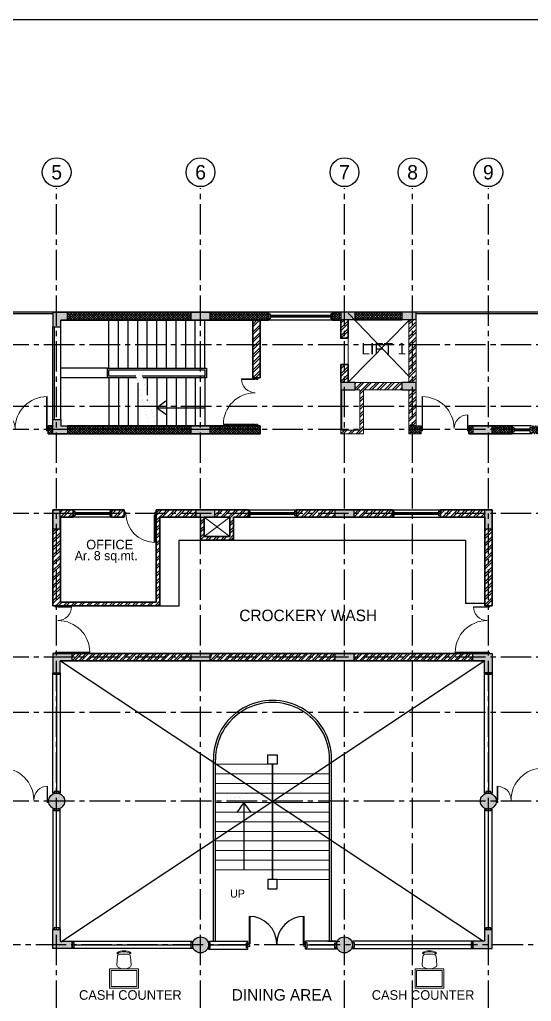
# Model space of a CAD drawing. Header units: millimetres. Extents: x -276609 to 1081398, y -453808 to 472098.
# Drawn here: x 802450 to 818452, y -65396 to -34677 of the extents above; entities that cross this region are included whole.
import ezdxf
from ezdxf.enums import TextEntityAlignment as Align

# ---------------------------------------------------------------- set-up
doc = ezdxf.new("R2010")
doc.units = ezdxf.units.MM
doc.header["$MEASUREMENT"] = 0
for name, pattern in [('CENTER2', [28.575, 19.05, -3.175, 3.175, -3.175]), ('DASHED2', [0.375, 0.25, -0.125]), ('HIDDEN', [0.375, 0.25, -0.125]), ('Overhead', [3.96875, 2.38125, -1.5875])]:
    doc.linetypes.add(name, pattern=pattern)
for name, color, linetype in [('A-Anno Tags', 6, 'Continuous'), ('A-Elevation', 4, 'Continuous'), ('A-Railing', 4, 'Continuous'), ('A-Steps', 3, 'Continuous'), ('A-Wall Patt', 8, 'Continuous'), ('A-Window', 4, 'Continuous'), ('Anno_Frames', 7, 'Continuous'), ('Anno_Labels', 7, 'Continuous'), ('AREA', 7, 'Continuous'), ('Dimension', 7, 'Continuous'), ('S-Conc Patt', 9, 'Continuous'), ('text', 252, 'Continuous')]:
    doc.layers.add(name, color=color, linetype=linetype)
doc.layers.add('A-Anno-Grid Lines', color=7, linetype='Continuous', true_color=0xbbc3bd)
for name, color, linetype, lineweight in [('A-BEAM-1-8', 8, 'HIDDEN', 9), ('A-Detail Lines', 241, 'Continuous', 25), ('A-DETL-LLIN', 3, 'Continuous', 9), ('A-Door', 4, 'Continuous', 9), ('A-FLOR-STRS', 2, 'Continuous', 9), ('A-SECT-MBND', 5, 'Overhead', 9), ('A-Wall Sec', 1, 'Continuous', 20), ('S-Concrete', 40, 'Continuous', 25), ('STAIR', 3, 'Continuous', 9)]:
    doc.layers.add(name, color=color, linetype=linetype, lineweight=lineweight)
doc.layers.add('I-Furniture', color=7, linetype='Continuous', lineweight=20, true_color=0xb35900)
doc.styles.get("Standard").update_dxf_attribs({"font": ''})
doc.styles.get('Standard').set_extended_font_data('Gill Sans MT')
doc.dimstyles.get("Standard").update_dxf_attribs({"dimtxt": 0.18, "dimasz": 0.18, "dimexe": 0.18, "dimexo": 0.0625, "dimgap": 0.09, "dimtad": 0, "dimtih": 1, "dimtoh": 1, "dimdec": 4, "dimzin": 0, "dimdsep": 46, "dimtxsty": 'Standard', "dimcen": 0.09, "dimadec": 0, "dimazin": 0, "dimtfac": 1, "dimtdec": 4, "dimtofl": 0, "dimtmove": 0, "dimatfit": 3, "dimfxl": 1, "dimtolj": 1, "dimtzin": 0, "dimarcsym": 0})

# ---------------------------------------------------------------- blocks, each defined once
blk = doc.blocks.new('Grid Head')
blk.add_circle((0, 0), 3)
at = {"layer": 'Anno_Labels'}
blk.add_attdef('GRID_NAME', text='', height=3, dxfattribs=at).set_placement((0, 0), align=Align.MIDDLE_CENTER)
blk = doc.blocks.new('grd din')
at = {"layer": 'A-Anno-Grid Lines', "linetype": 'CENTER2', "ltscale": 50}
for p, q in [((488814, 133526), (488814, 179267)), ((493314, 133526), (493314, 179267)), ((497814, 133526), (497814, 179267)), ((499944, 133526), (499944, 179267)), ((502314, 133526), (502314, 179267)), ((516514, 174369), (471659, 174369)), ((516514, 172439), (472000, 172439)), ((516514, 171719), (471659, 171719)), ((516514, 169089), (471659, 169089)), ((516514, 164589), (471659, 164589)), ((516514, 162859), (471659, 162859)), ((516514, 160089), (471659, 160089)), ((520545, 155589), (470258, 155589))]:
    blk.add_line(p, q, dxfattribs=at)
at = {"layer": 'Anno_Frames'}
ref = blk.add_blockref('Grid Head', (488814, 179767), dxfattribs=dict(at, xscale=150, yscale=150, zscale=150))
ref.add_attrib('GRID_NAME', '5', dxfattribs={"layer": '0', "height": 450}).set_placement((488814, 179767), align=Align.MIDDLE_CENTER)
ref = blk.add_blockref('Grid Head', (493314, 179767), dxfattribs=dict(at, xscale=150, yscale=150, zscale=150))
ref.add_attrib('GRID_NAME', '6', dxfattribs={"layer": '0', "height": 450}).set_placement((493314, 179767), align=Align.MIDDLE_CENTER)
ref = blk.add_blockref('Grid Head', (497814, 179767), dxfattribs=dict(at, xscale=150, yscale=150, zscale=150))
ref.add_attrib('GRID_NAME', '7', dxfattribs={"layer": '0', "height": 450}).set_placement((497814, 179767), align=Align.MIDDLE_CENTER)
ref = blk.add_blockref('Grid Head', (499944, 179767), dxfattribs=dict(at, xscale=150, yscale=150, zscale=150))
ref.add_attrib('GRID_NAME', '8', dxfattribs={"layer": '0', "height": 450}).set_placement((499944, 179767), align=Align.MIDDLE_CENTER)
ref = blk.add_blockref('Grid Head', (502314, 179767), dxfattribs=dict(at, xscale=150, yscale=150, zscale=150))
ref.add_attrib('GRID_NAME', '9', dxfattribs={"layer": '0', "height": 450}).set_placement((502314, 179767), align=Align.MIDDLE_CENTER)
blk = doc.blocks.new('win 2000 wide')
at = {"layer": 'A-Window', "color": 2, "lineweight": 60}
blk.add_line((499331, 105347), (497431, 105347), dxfattribs=at)
at = {"layer": 'A-Window'}
for points in [[(499381, 105472), (497381, 105472)], [(497381, 105422), (497431, 105422), (497431, 105272), (497381, 105272)], [(499381, 105422), (499331, 105422), (499331, 105272), (499381, 105272)], [(499381, 105222), (497381, 105222)]]:
    blk.add_lwpolyline(points, dxfattribs=at)
blk = doc.blocks.new('Big Door Garbage')
at = {"layer": 'A-Door', "color": 5, "lineweight": 18}
for p, q in [((-12550, 128778), (-12500, 128778)), ((-12550, 128703), (-12550, 128778)), ((-12515, 128738), (-12500, 128738)), ((-12515, 128703), (-12515, 128738)), ((-12500, 128778), (-12500, 128738)), ((-11100, 128778), (-11100, 128738)), ((-11050, 128778), (-11100, 128778)), ((-11085, 128738), (-11100, 128738)), ((-11085, 128703), (-11085, 128738)), ((-11050, 128703), (-11050, 128778)), ((-12550, 128703), (-12515, 128703)), ((-12515, 128703), (-12515, 128273)), ((-12499, 128703), (-12515, 128703)), ((-12499, 128703), (-12499, 128273)), ((-11101, 128703), (-11101, 127703)), ((-11101, 128703), (-11085, 128703)), ((-11050, 128703), (-11085, 128703)), ((-11085, 128703), (-11085, 127703))]:
    blk.add_line(p, q, dxfattribs=at)
at = {"layer": 'A-Door', "lineweight": 18}
for centre, radius, start, end in [((-12515, 128703), 430, 270, 0), ((-11085, 128703), 1000, 180, 270)]:
    blk.add_arc(centre, radius, start, end, dxfattribs=at)
blk = doc.blocks.new('ABL_Door_S - 1000 x 2100-11-3 Second Floor Lvl')
at = {"layer": 'A-Door', "color": 5}
for p, q in [((-500, 38), (-450, 38)), ((-500, -38), (-500, 38)), ((-450, 38), (-450, -3)), ((450, 38), (450, -3)), ((500, 38), (450, 38)), ((500, -38), (500, 38)), ((-500, -38), (-465, -38)), ((-465, -3), (-450, -3)), ((-465, -38), (-465, -3)), ((-430, -38), (-465, -38)), ((465, -3), (450, -3)), ((465, -38), (465, -3)), ((500, -38), (465, -38))]:
    blk.add_line(p, q, dxfattribs=at)
at = {"layer": 'A-Door', "color": 5, "lineweight": 18}
for p, q in [((-465, -38), (-465, -902)), ((-430, -38), (-430, -902)), ((-430, -902), (-465, -902))]:
    blk.add_line(p, q, dxfattribs=at)
at = {"layer": 'A-Door'}
blk.add_arc((-450, -3), 900, 271.2733, 0, dxfattribs=at)
blk = doc.blocks.new('ergrthyjty')
at = {"layer": 'S-Conc Patt'}
for points in [[(485641, 105163), (485191, 105163), (485191, 104713), (485441, 104713), (485441, 104913), (485641, 104913)], [(489506, 105163), (489506, 104913), (490106, 104913), (490106, 105163)], [(494191, 105163), (494191, 104933), (494641, 104933), (494641, 105163)], [(496101, 105163), (496101, 104933), (496551, 104933), (496551, 105163)], [(494191, 102963), (494191, 102733), (494641, 102733), (494641, 102963)], [(496101, 102963), (496101, 102733), (496551, 102733), (496551, 102963)], [(485641, 101363), (485191, 101363), (485191, 101813), (485441, 101813), (485441, 101613), (485641, 101613)], [(489506, 101613), (489506, 101363), (490106, 101363), (490106, 101613)], [(498321, 101613), (498321, 101363), (498921, 101363), (498921, 101613)], [(485421, 98983), (485191, 98983), (485191, 98383), (485421, 98383)], [(489656, 98983), (489656, 98753), (490256, 98753), (490256, 98983)], [(494006, 98983), (494006, 98753), (494606, 98753), (494606, 98983)], [(498921, 98983), (498691, 98983), (498691, 98383), (498921, 98383)], [(485191, 94483), (485191, 93883), (485421, 93883), (485421, 94253), (485791, 94253), (485791, 94483)], [(489506, 94483), (489506, 94253), (490106, 94253), (490106, 94483)], [(494006, 94483), (494006, 94253), (494606, 94253), (494606, 94483)], [(498321, 94483), (498321, 94253), (498691, 94253), (498691, 93883), (498921, 93883), (498921, 94483)], [(485556, 89868, 1), (485056, 89868, 1)], [(499056, 89868, 1), (498556, 89868, 1)], [(485791, 85253), (485791, 85483), (485421, 85483), (485421, 85853), (485191, 85853), (485191, 85253)], [(498921, 85253), (498921, 85853), (498691, 85853), (498691, 85483), (498321, 85483), (498321, 85253)], [(490056, 85368, 1), (489556, 85368, 1)], [(494556, 85368, 1), (494056, 85368, 1)]]:
    blk.add_hatch(color=8, dxfattribs=at).paths.add_polyline_path(points)
at = {"layer": 'S-Concrete'}
for points in [[(485641, 105163), (485191, 105163), (485191, 104713), (485441, 104713), (485441, 104913), (485641, 104913), (485641, 105163)], [(485641, 101363), (485191, 101363), (485191, 101813), (485441, 101813), (485441, 101613), (485641, 101613), (485641, 101363)]]:
    blk.add_lwpolyline(points, dxfattribs=at)
for points in [[(489506, 105163), (489506, 104913), (490106, 104913), (490106, 105163)], [(494191, 105163), (494191, 104933), (494641, 104933), (494641, 105163)], [(496101, 105163), (496101, 104933), (496551, 104933), (496551, 105163)], [(494191, 102963), (494191, 102733), (494641, 102733), (494641, 102963)], [(496101, 102963), (496101, 102733), (496551, 102733), (496551, 102963)], [(489506, 101613), (489506, 101363), (490106, 101363), (490106, 101613)], [(498321, 101613), (498321, 101363), (498921, 101363), (498921, 101613)], [(485421, 98983), (485191, 98983), (485191, 98383), (485421, 98383)], [(489656, 98983), (489656, 98753), (490256, 98753), (490256, 98983)], [(494006, 98983), (494006, 98753), (494606, 98753), (494606, 98983)], [(498921, 98983), (498691, 98983), (498691, 98383), (498921, 98383)], [(485791, 94483), (485191, 94483), (485191, 93883), (485421, 93883), (485421, 94253), (485791, 94253)], [(489506, 94483), (489506, 94253), (490106, 94253), (490106, 94483)], [(494006, 94483), (494006, 94253), (494606, 94253), (494606, 94483)], [(498321, 94483), (498921, 94483), (498921, 93883), (498691, 93883), (498691, 94253), (498321, 94253)], [(485791, 85253), (485191, 85253), (485191, 85853), (485421, 85853), (485421, 85483), (485791, 85483)], [(498321, 85253), (498921, 85253), (498921, 85853), (498691, 85853), (498691, 85483), (498321, 85483)]]:
    blk.add_lwpolyline(points, close=True, dxfattribs=at)
for centre in [(485306, 89868), (498806, 89868), (489806, 85368), (494306, 85368)]:
    blk.add_circle(centre, 250, dxfattribs=at)
blk = doc.blocks.new('din w1')
at = {"layer": 'A-Window', "color": 2, "lineweight": 60}
blk.add_line((476279, 163779), (476779, 163779), dxfattribs=at)
at = {"layer": 'A-Window'}
for points in [[(476229, 163904), (476829, 163904)], [(476229, 163704), (476279, 163704), (476279, 163854), (476229, 163854)], [(476829, 163704), (476779, 163704), (476779, 163854), (476829, 163854)], [(476229, 163654), (476829, 163654)]]:
    blk.add_lwpolyline(points, dxfattribs=at)
blk = doc.blocks.new('trhyj')
at = {"layer": 'A-Window', "color": 2, "lineweight": 30}
blk.add_line((485306, 93833), (485306, 90168), dxfattribs=at)
at = {"layer": 'A-Window'}
blk.add_lwpolyline([(485191, 90118), (485191, 93883), (485421, 93883), (485421, 90118), (485191, 90118)], close=True, dxfattribs=at)
for points in [[(485381, 93883), (485381, 93833), (485231, 93833), (485231, 93883)], [(485381, 90118), (485381, 90168), (485231, 90168), (485231, 90118)]]:
    blk.add_lwpolyline(points, dxfattribs=at)
blk = doc.blocks.new('chair1')
at = {"layer": 'I-Furniture'}
for p, q in [((-320, 228), (-84, 207)), ((1, 115), (1, -115)), ((16, 201), (42, 219)), ((-320, -228), (-84, -207)), ((16, -201), (42, -219))]:
    blk.add_line(p, q, dxfattribs=at)
for centre, radius, start, end in [((-108, 0), 351, 148.407, 211.593), ((-328, 135), 92.9, 85.0303, 148.407), ((-92, 115), 92.9, 0, 85.0303), ((-278, 0), 356, 325.6197, 34.3803), ((-278, 0), 387, 325.6197, 34.3803), ((-328, -135), 92.9, 211.593, 274.9697), ((-92, -115), 92.9, 274.9697, 0)]:
    blk.add_arc(centre, radius, start, end, dxfattribs=at)

msp = doc.modelspace()

# ---------------------------------------------------------------- hatches: boundary and pattern name
at = {"layer": 'A-Wall Patt'}
h = msp.add_hatch(dxfattribs=at)
h.set_pattern_fill('ANSI37', color=256, scale=450, style=0)
h.set_pattern_definition([(45, (803942.4, -44085.31), (-39.77476, 39.77476), []), (135, (803942.4, -44085.31), (-39.77476, -39.77476), [])])
h.paths.add_polyline_path([(807807.4, -43835.3), (803942.4, -43835.3), (803942.4, -44085.3), (807807.4, -44085.3)])
h.paths.add_polyline_path([(810232.4, -43835.3), (808407.4, -43835.3), (808407.4, -44085.3), (809742.4, -44085.3), (809972.4, -44085.3), (810232.4, -44085.3)])
h = msp.add_hatch(dxfattribs=at)
h.set_pattern_fill('ANSI37', color=256, scale=450, style=0)
h.set_pattern_definition([(45, (812232.4, -44085.31), (-39.7748, 39.7748), []), (135, (812232.4, -44085.31), (-39.7748, -39.7748), [])])
h.paths.add_polyline_path([(812492.4, -43835.3), (812232.4, -43835.3), (812232.4, -44085.3), (812492.4, -44085.3), (812492.4, -44065.3)])
h.paths.add_polyline_path([(814402.4, -43835.3), (812942.4, -43835.3), (812942.4, -44065.3), (814402.4, -44065.3)])
h = msp.add_hatch(dxfattribs=at)
h.set_pattern_fill('ANSI32', color=256, scale=450, angle=360, style=0)
h.set_pattern_definition([(45, (809742.4, -45885.31), (-119.324, 119.324), []), (45, (809821.95, -45885.31), (-119.324, 119.324), [])])
h.paths.add_polyline_path([(809972.4, -44085.3), (809742.4, -44085.3), (809742.4, -45885.3), (809972.4, -45885.3)])
h = msp.add_hatch(dxfattribs=at)
h.set_pattern_fill('ANSI32', color=256, scale=450, style=0)
h.set_pattern_definition([(45, (812629.82, -45627.42), (-119.324, 119.324), []), (45, (812709.37, -45627.42), (-119.324, 119.324), [])])
h.paths.add_polyline_path([(812722.4, -45472), (812492.4, -45472), (812492.4, -46035.3), (812722.4, -46035.3)])
h.paths.add_polyline_path([(812722.4, -44065.3), (812492.4, -44065.3), (812492.4, -44648.6), (812722.4, -44648.6)])
h = msp.add_hatch(dxfattribs=at)
h.set_pattern_fill('ANSI32', color=256, scale=450, style=0)
h.set_pattern_definition([(45, (814622.4, -46035.31), (-119.324, 119.324), []), (45, (814701.95, -46035.31), (-119.324, 119.324), [])])
h.paths.add_polyline_path([(814852.4, -44073.6), (814852.4, -44065.3), (814622.4, -44065.3), (814622.4, -46035.3), (814852.4, -46035.3), (814852.4, -44985)])
h = msp.add_hatch(dxfattribs=at)
h.set_pattern_fill('ANSI32', color=256, scale=450, style=0)
h.set_pattern_definition([(45, (812492.4, -47635.31), (-119.324, 119.324), []), (45, (812571.95, -47635.31), (-119.324, 119.324), [])])
h.paths.add_polyline_path([(814402.4, -46035.3), (812942.4, -46035.3), (812942.4, -46265.3), (813092.4, -46265.3), (813092.4, -47520.3), (812492.4, -47520.3), (812492.4, -47635.3), (813207.4, -47635.3), (813207.4, -46265.3), (814402.4, -46265.3)])
h.paths.add_polyline_path([(814622.4, -47385.3), (814852.4, -47385.3), (814852.4, -46265.3), (814622.4, -46265.3)])
h = msp.add_hatch(dxfattribs=at)
h.set_pattern_fill('ANSI37', color=256, scale=450, style=0)
h.set_pattern_definition([(45, (804419.78, -47446.56), (-39.77476, 39.77476), []), (135, (804419.78, -47446.56), (-39.77476, -39.77476), [])])
h.paths.add_polyline_path([(803942.4, -47385.3), (803942.4, -47635.3), (807807.4, -47635.3), (807807.4, -47385.3)])
h.paths.add_polyline_path([(809972.4, -47385.3), (808407.4, -47385.3), (808407.4, -47635.3), (809972.4, -47635.3)])
h.paths.add_polyline_path([(803492.4, -47385.3), (803342.4, -47385.3), (803342.4, -47635.3), (803492.4, -47635.3)])
h = msp.add_hatch(dxfattribs=at)
h.set_pattern_fill('ANSI37', color=256, scale=450, style=0)
h.set_pattern_definition([(45, (318301.206, -148998), (-39.7747564, 39.7747564), []), (135, (318301.206, -148998), (-39.7747564, -39.7747564), [])])
h.paths.add_polyline_path([(814852.4, -47385.3), (814622.4, -47385.3), (814622.4, -47635.3), (814852.4, -47635.3)])
h.paths.add_polyline_path([(816622.4, -47385.3), (816502.4, -47385.3), (816502.4, -47635.3), (816622.4, -47635.3)])
h.paths.add_polyline_path([(815002.4, -47385.3), (814852.4, -47385.3), (814852.4, -47635.3), (815002.4, -47635.3)])
h.paths.add_polyline_path([(818452.4, -47635.3), (820252.4, -47635.3), (820252.4, -47385.3), (818452.4, -47385.3)])
h.paths.add_polyline_path([(820852.4, -47635.3), (821307.4, -47635.3), (821307.4, -47385.3), (820852.4, -47385.3)])
h.paths.add_polyline_path([(821907.4, -47635.3), (822652.4, -47635.3), (822652.4, -47385.3), (821907.4, -47385.3)])
h.paths.add_polyline_path([(823252.4, -47635.3), (825052.4, -47635.3), (825052.4, -47385.3), (823252.4, -47385.3)])
h.paths.add_polyline_path([(825652.4, -47635.3), (825772.4, -47635.3), (825772.4, -47385.3), (825652.4, -47385.3)])
h.paths.add_polyline_path([(817222.4, -47385.3), (817222.4, -47510.3), (817222.4, -47635.3), (817852.4, -47635.3), (817852.4, -47385.3)])
h = msp.add_hatch(dxfattribs=at)
h.set_pattern_fill('ANSI32', color=256, scale=450, style=0)
h.set_pattern_definition([(45, (806787.19, -52673.57), (-119.324, 119.324), []), (45, (806866.74, -52673.57), (-119.324, 119.324), [])])
h.paths.add_polyline_path([(806837.4, -52466.2), (806722.4, -52466.2), (806722.4, -52900.3), (803722.4, -52900.3), (803722.4, -52466.2), (803492.4, -52466.2), (803492.4, -53015.3), (806837.4, -53015.3)])
h.paths.add_polyline_path([(805722.4, -50015.3), (805322.4, -50015.3), (805322.4, -50245.3), (805722.4, -50245.3)], flags=17)
h.paths.add_polyline_path([(804122.4, -50015.3), (803722.4, -50015.3), (803722.4, -50245.3), (804122.4, -50245.3)], flags=17)
h.paths.add_polyline_path([(808222.4, -50245.3), (808107.4, -50245.3), (808107.4, -50960.3), (809137.4, -50960.3), (809137.4, -50245.3), (809022.4, -50245.3), (809022.4, -50845.3), (808222.4, -50845.3)])
h.paths.add_polyline_path([(808557.4, -50015.3), (808557.4, -50245.3), (809607.4, -50245.3), (809607.4, -50015.3)])
h.paths.add_polyline_path([(803492.4, -52466.2), (803722.4, -52466.2), (803722.4, -50615.3), (803492.4, -50615.3)])
h.paths.add_polyline_path([(806722.4, -52466.2), (806837.4, -52466.2), (806837.4, -50245.3), (807957.4, -50245.3), (807957.4, -50015.3), (806722.4, -50015.3)])
h = msp.add_hatch(dxfattribs=at)
h.set_pattern_fill('ANSI32', color=256, scale=450, style=0)
h.set_pattern_definition([(45, (811492.96, -50245.31), (-119.324, 119.324), []), (45, (811572.51, -50245.31), (-119.324, 119.324), [])])
h.paths.add_polyline_path([(811493, -50015.3), (811107.4, -50015.3), (811107.4, -50245.3), (811493, -50245.3)])
h.paths.add_polyline_path([(812307.4, -50015.3), (811493, -50015.3), (811493, -50245.3), (812307.4, -50245.3)])
h = msp.add_hatch(dxfattribs=at)
h.set_pattern_fill('ANSI32', color=256, scale=450, style=0)
h.set_pattern_definition([(45, (812907.4, -53015.31), (-119.324, 119.324), []), (45, (812986.95, -53015.31), (-119.324, 119.324), [])])
h.paths.add_polyline_path([(817222.4, -50615.3), (816992.4, -50615.3), (816992.4, -53015.3), (817222.4, -53015.3)])
h.paths.add_polyline_path([(816992.4, -50015.3), (815607.4, -50015.3), (815607.4, -50245.3), (816992.4, -50245.3)])
h.paths.add_polyline_path([(814107.4, -50015.3), (812907.4, -50015.3), (812907.4, -50245.3), (814107.4, -50245.3)])
h = msp.add_hatch(dxfattribs=at)
h.set_pattern_fill('ANSI32', color=256, scale=400, style=0)
h.set_pattern_definition([(45, (804092.4, -54745.31), (-106.066, 106.066), []), (45, (804163.11, -54745.31), (-106.066, 106.066), [])])
h.paths.add_polyline_path([(807807.4, -54515.3), (804092.4, -54515.3), (804092.4, -54745.3), (807807.4, -54745.3)])
h = msp.add_hatch(dxfattribs=at)
h.set_pattern_fill('ANSI32', color=256, scale=400, style=0)
h.set_pattern_definition([(45, (808407.4, -54745.31), (-106.066, 106.066), []), (45, (808478.11, -54745.31), (-106.066, 106.066), [])])
h.paths.add_polyline_path([(816622.4, -54515.3), (812907.4, -54515.3), (812907.4, -54745.3), (816622.4, -54745.3)])
h.paths.add_polyline_path([(812307.4, -54515.3), (811493, -54515.3), (811493, -54745.3), (812307.4, -54745.3)])
h.paths.add_polyline_path([(811493, -54515.3), (808407.4, -54515.3), (808407.4, -54745.3), (811493, -54745.3)])

# ---------------------------------------------------------------- linework, layer by layer
at = {"layer": 'A-Anno Tags'}
msp.add_line((809742.4, -44085.3), (809972.4, -44085.3), dxfattribs=at)
at = {"layer": 'A-BEAM-1-8', "linetype": 'Continuous', "ltscale": 500}
for p, q in [((809022.4, -50245.3), (808222.4, -50845.3)), ((808222.4, -50245.3), (809022.4, -50845.3))]:
    msp.add_line(p, q, dxfattribs=at)
at = {"layer": 'A-Detail Lines'}
for p, q in [((812722.4, -43858.2), (814617.4, -45828.2)), ((814627.4, -44085.3), (812717.4, -46035.3))]:
    msp.add_line(p, q, dxfattribs=at)
at = {"layer": 'A-Detail Lines', "linetype": 'Continuous', "ltscale": 500}
for p, q in [((803722.4, -54745.3), (816957.4, -63515.3)), ((816992.4, -54745.3), (803734.4, -63546))]:
    msp.add_line(p, q, dxfattribs=at)
at = {"layer": 'A-DETL-LLIN'}
msp.add_line((812722.4, -45460.3), (812722.4, -44660.3), dxfattribs=at)
at = {"layer": 'A-Door'}
for p, q in [((812492.4, -47520.3), (812492.4, -46265.3)), ((812522.4, -47520.3), (812522.4, -46265.3))]:
    msp.add_line(p, q, dxfattribs=at)
at = {"layer": 'A-Door', "color": 5, "lineweight": 18}
for p, q in [((809628.1, -63599.8), (809628.1, -62738.7)), ((809663.1, -63599.8), (809663.1, -62739.4)), ((811315.3, -63599.8), (811315.3, -62739.4)), ((811350.3, -63599.8), (811350.3, -62738.7)), ((809589.2, -63599.8), (809589.2, -63683.2)), ((809589.2, -63599.8), (809628.1, -63599.8)), ((809589.2, -63683.2), (809644.7, -63683.2)), ((809663.1, -63599.8), (809628.1, -63599.8)), ((809628.1, -63599.8), (809628.1, -63638.7)), ((809628.1, -63638.7), (809644.7, -63638.7)), ((809644.7, -63683.2), (809644.7, -63638.7)), ((811315.3, -63599.8), (811350.3, -63599.8)), ((811333.6, -63683.2), (811333.6, -63638.7)), ((811350.3, -63638.7), (811333.6, -63638.7)), ((811389.2, -63683.2), (811333.6, -63683.2)), ((811389.2, -63599.8), (811350.3, -63599.8)), ((811350.3, -63599.8), (811350.3, -63638.7)), ((811389.2, -63599.8), (811389.2, -63683.2)), ((811389.2, -63599.8), (811389.2, -63683.2))]:
    msp.add_line(p, q, dxfattribs=at)
at = {"layer": 'A-Elevation'}
for p, q in [((807437.4, -53015.3), (807437.4, -50960.3)), ((807437.4, -50960.3), (816392.4, -50960.3)), ((816392.4, -50960.3), (816392.4, -52945.3)), ((806837.4, -53015.3), (807437.4, -53015.3)), ((816992.4, -52945.3), (816392.4, -52945.3)), ((808507.4, -63519.5), (808507.4, -57827.9)), ((808572.4, -63519.5), (808572.4, -57830.9)), ((812142.4, -63519.5), (812142.4, -57824.9)), ((812207.4, -63519.5), (812207.4, -57827.9))]:
    msp.add_line(p, q, dxfattribs=at)
for centre, radius, start, end in [((810357.4, -57827.9), 1850, 359.99985, 180.00015), ((810357.4, -57827.9), 1785, 0, 180.0963), ((809628.1, -63599.8), 861.1, 0, 90), ((811350.3, -63599.8), 861.1, 90, 180)]:
    msp.add_arc(centre, radius, start, end, dxfattribs=at)
at = {"layer": 'A-FLOR-STRS'}
for p, q in [((807932, -47385.3), (807931.8, -47385)), ((807957.4, -47385), (807957.4, -47385.3))]:
    msp.add_line(p, q, dxfattribs=at)
at = {"layer": 'A-Railing'}
for p, q in [((803492.4, -43835.3), (794492.4, -43835.3)), ((803492.4, -43885.3), (794542.4, -43885.3)), ((826222.4, -43835.3), (814852.4, -43835.3)), ((826172, -43885.3), (814852.4, -43885.3)), ((803492.4, -47185.3), (803492.4, -44285.3)), ((803542.4, -47185.3), (803542.4, -44285.3))]:
    msp.add_line(p, q, dxfattribs=at)
for points in [[(806100.5, -45885.3), (805192.4, -45885.3), (805192.4, -45585.3), (808293.9, -45585.3), (808293.9, -45885.3)], [(806087.2, -45835.3), (805242.4, -45835.3), (805242.4, -45635.3), (808243.9, -45635.3), (808243.9, -45835.3)], [(808243.9, -45885.3), (808243.9, -45835.3), (806285.6, -45835.3)], [(808293.9, -45885.3), (806298.9, -45885.3)]]:
    msp.add_lwpolyline(points, dxfattribs=at)
at = {"layer": 'A-SECT-MBND'}
msp.add_line((809492.4, -47385.3), (803942.4, -47385.3), dxfattribs=at)
at = {"layer": 'A-Steps'}
for p, q in [((805242.4, -45585.3), (805242.4, -44085.3)), ((805542.4, -45585.3), (805542.4, -44085.3)), ((805842.4, -45585.3), (805842.4, -44085.3)), ((806142.4, -45585.3), (806142.4, -44085.3)), ((806442.4, -45585.3), (806442.4, -44085.3)), ((806742.4, -45585.3), (806742.4, -44085.3)), ((807042.4, -45585.3), (807042.4, -44085.3)), ((807342.4, -45585.3), (807342.4, -44085.3)), ((807642.4, -45585.3), (807642.4, -44085.3)), ((807942.4, -45585.3), (807942.4, -44085.3)), ((808242.4, -45585.3), (808242.4, -44085.3)), ((803742.4, -47185.3), (803742.4, -44285.3)), ((805192.4, -45585.3), (803742.4, -45585.3)), ((805192.4, -45885.3), (803742.4, -45885.3)), ((805242.4, -45885.3), (805242.4, -47385.3)), ((805542.4, -45885.3), (805542.4, -47385.3)), ((805842.4, -45885.3), (805842.4, -47385.3)), ((806142.4, -46042.8), (806142.4, -47385.3)), ((806442.4, -45885.3), (806442.4, -46424.4)), ((806742.4, -45885.3), (806742.4, -47385.3)), ((807042.4, -45885.3), (807042.4, -47385.3)), ((807342.4, -45885.3), (807342.4, -47385.3)), ((807642.4, -45885.3), (807642.4, -47385.3)), ((807942.4, -45885.3), (807942.4, -47385.3)), ((808242.4, -45885.3), (808242.4, -47385.3))]:
    msp.add_line(p, q, dxfattribs=at)
at = {"layer": 'A-Steps', "linetype": 'DASHED2', "ltscale": 1000}
msp.add_line((806442.4, -46574.8), (806442.4, -46592.5), dxfattribs=at)
at = {"layer": 'A-Steps', "const_width": 1}
for points in [[(806056.7, -45720.9), (806300.6, -46637), (806229.1, -46686.3), (806398.7, -46649.4), (806318.3, -46703.5), (806539, -47504.9)], [(806232.4, -45635.3), (806476.2, -46551.5), (806404.8, -46600.7), (806574.3, -46563.8), (806494, -46617.9), (806714.7, -47419.3)]]:
    msp.add_lwpolyline(points, dxfattribs=at)
at = {"layer": 'A-Wall Patt'}
msp.add_line((814852.4, -47385.3), (814622.4, -47385.3), dxfattribs=at)
at = {"layer": 'A-Wall Sec', "lineweight": 35}
for p, q in [((803492.4, -43835.3), (810232.4, -43835.3)), ((810232.4, -44085.3), (810232.4, -43835.3)), ((812232.4, -43835.3), (812492.4, -43835.3)), ((812232.4, -44085.3), (812232.4, -43835.3)), ((803742.4, -44085.3), (809742.4, -44085.3)), ((809742.4, -44085.3), (809742.4, -45885.3)), ((809972.4, -44085.3), (810232.4, -44085.3)), ((809972.4, -44085.3), (809972.4, -45885.3)), ((812232.4, -44085.3), (812492.4, -44085.3)), ((809972.4, -45885.3), (809742.4, -45885.3)), ((803342.4, -47635.3), (803342.4, -47385.3)), ((803342.4, -47385.3), (803492.4, -47385.3)), ((809972.4, -47385.3), (803942.4, -47385.3)), ((809972.4, -47385.3), (809972.4, -47635.3)), ((816622.4, -47385.3), (816502.4, -47385.3)), ((816502.4, -47385.3), (816502.4, -47635.3)), ((817852.4, -47385.3), (816622.4, -47385.3)), ((817852.4, -47635.3), (817852.4, -47385.3)), ((803342.4, -47635.3), (803492.4, -47635.3)), ((803492.4, -47635.3), (809972.4, -47635.3)), ((816502.4, -47635.3), (816622.4, -47635.3)), ((816622.4, -47635.3), (817852.4, -47635.3)), ((803492.4, -50015.3), (803492.4, -53015.3)), ((804122.4, -50015.3), (803492.4, -50015.3)), ((804122.4, -50245.3), (804122.4, -50015.3)), ((805722.4, -50015.3), (805322.4, -50015.3)), ((805322.4, -50015.3), (805322.4, -50245.3)), ((805722.4, -50245.3), (805722.4, -50015.3)), ((806722.4, -52900.3), (806722.4, -50015.3)), ((809607.4, -50015.3), (806722.4, -50015.3)), ((809607.4, -50245.3), (809607.4, -50015.3)), ((814107.4, -50015.3), (811107.4, -50015.3)), ((811107.4, -50015.3), (811107.4, -50245.3)), ((814107.4, -50245.3), (814107.4, -50015.3)), ((817222.4, -50015.3), (815607.4, -50015.3)), ((815607.4, -50015.3), (815607.4, -50245.3)), ((817222.4, -53015.3), (817222.4, -50015.3)), ((803722.4, -52900.3), (803722.4, -50245.3)), ((803722.4, -50245.3), (804122.4, -50245.3)), ((805322.4, -50245.3), (805722.4, -50245.3)), ((806837.4, -53015.3), (806837.4, -50245.3)), ((806837.4, -50245.3), (808107.4, -50245.3)), ((808222.4, -50245.3), (809022.4, -50245.3)), ((809137.4, -50245.3), (809607.4, -50245.3)), ((811107.4, -50245.3), (814107.4, -50245.3)), ((815607.4, -50245.3), (816992.4, -50245.3)), ((816992.4, -50245.3), (816992.4, -53015.3)), ((803492.4, -53015.3), (806837.4, -53015.3)), ((803722.4, -52900.3), (806722.4, -52900.3)), ((817222.4, -53015.3), (816992.4, -53015.3)), ((816622.4, -54515.3), (803492.4, -54515.3)), ((816992.4, -54745.3), (803722.4, -54745.3))]:
    msp.add_line(p, q, dxfattribs=at)
at = {"layer": 'A-Wall Sec'}
for p, q in [((812942.4, -46035.3), (814402.4, -46035.3)), ((812942.4, -46265.3), (813092.4, -46265.3)), ((813092.4, -46265.3), (813092.4, -47520.3)), ((813207.4, -46265.3), (814402.4, -46265.3)), ((813207.4, -46265.3), (813207.4, -47635.3)), ((814622.4, -46265.3), (814622.4, -47635.3)), ((814852.4, -46265.3), (814852.4, -47385.3)), ((813092.4, -47520.3), (812492.4, -47520.3)), ((812492.4, -47520.3), (812492.4, -47635.3)), ((815002.4, -47385.3), (814852.4, -47385.3)), ((815002.4, -47385.3), (815002.4, -47635.3)), ((813207.4, -47635.3), (812492.4, -47635.3)), ((815002.4, -47635.3), (814622.4, -47635.3))]:
    msp.add_line(p, q, dxfattribs=at)
at = {"layer": 'A-Wall Sec', "lineweight": 35}
for points in [[(812942.4, -43835.3), (814402.4, -43835.3)], [(812492.4, -44065.3), (812492.4, -44648.6), (812722.4, -44648.6), (812722.4, -44065.3)], [(812942.4, -44065.3), (814402.4, -44065.3)], [(812492.4, -46035.3), (812492.4, -45472), (812722.4, -45472), (812722.4, -46035.3)], [(809137.4, -50245.3), (809137.4, -50960.3), (808107.4, -50960.3), (808107.4, -50245.3)], [(809022.4, -50245.3), (809022.4, -50845.3), (808222.4, -50845.3), (808222.4, -50245.3)]]:
    msp.add_lwpolyline(points, dxfattribs=at)
at = {"layer": 'A-Wall Sec'}
for points in [[(814622.4, -46035.3), (814622.4, -44065.3)], [(814852.4, -44744.7), (814852.4, -44065.3)], [(814852.4, -46035.3), (814852.4, -44744.7)]]:
    msp.add_lwpolyline(points, dxfattribs=at)
at = {"layer": 'A-Window', "color": 2, "lineweight": 60}
for p, q in [((805272.4, -50130.3), (804172.4, -50130.3)), ((809657.4, -50130.3), (811057.4, -50130.3)), ((814157.4, -50130.3), (815557.4, -50130.3))]:
    msp.add_line(p, q, dxfattribs=at)
at = {"layer": 'A-Window'}
for p, q in [((808354.6, -63516.5), (808354.6, -63766.5)), ((809589.2, -63766.5), (809589.2, -63516.5)), ((811389.2, -63766.5), (811389.2, -63516.5)), ((812356.6, -63516.5), (812356.6, -63766.5))]:
    msp.add_line(p, q, dxfattribs=at)
at = {"layer": 'A-Window', "color": 2, "lineweight": 30}
for p, q in [((809539.2, -63641.5), (808404.6, -63641.5)), ((812307.1, -63641.5), (811439.2, -63641.5))]:
    msp.add_line(p, q, dxfattribs=at)
at = {"layer": 'A-Window'}
for points in [[(805322.4, -50015.3), (804122.4, -50015.3)], [(804122.4, -50055.3), (804172.4, -50055.3), (804172.4, -50205.3), (804122.4, -50205.3)], [(805322.4, -50055.3), (805272.4, -50055.3), (805272.4, -50205.3), (805322.4, -50205.3)], [(809607.4, -50015.3), (811107.4, -50015.3)], [(809607.4, -50205.3), (809657.4, -50205.3), (809657.4, -50055.3), (809607.4, -50055.3)], [(811107.4, -50205.3), (811057.4, -50205.3), (811057.4, -50055.3), (811107.4, -50055.3)], [(814107.4, -50015.3), (815607.4, -50015.3)], [(814107.4, -50205.3), (814157.4, -50205.3), (814157.4, -50055.3), (814107.4, -50055.3)], [(815607.4, -50205.3), (815557.4, -50205.3), (815557.4, -50055.3), (815607.4, -50055.3)], [(805322.4, -50245.3), (804122.4, -50245.3)], [(809607.4, -50245.3), (811107.4, -50245.3)], [(814107.4, -50245.3), (815607.4, -50245.3)], [(808354.6, -63516.5), (809589.2, -63516.5)], [(808354.6, -63716.5), (808404.6, -63716.5), (808404.6, -63566.5), (808354.6, -63566.5)], [(809589.2, -63716.5), (809539.2, -63716.5), (809539.2, -63566.5), (809589.2, -63566.5)], [(812356.6, -63516.5), (811389.2, -63516.5)], [(811389.2, -63716.5), (811439.2, -63716.5), (811439.2, -63566.5), (811389.2, -63566.5)], [(812357.1, -63716.5), (812307.1, -63716.5), (812307.1, -63566.5), (812357.1, -63566.5)], [(808354.6, -63766.5), (809589.2, -63766.5)], [(812356.6, -63766.5), (811389.2, -63766.5)]]:
    msp.add_lwpolyline(points, dxfattribs=at)
at = {"layer": 'Dimension'}
msp.add_lwpolyline([(769654.6, -94077.1), (769654.6, -34677.1), (853654.6, -34677.1), (853654.6, -94077.1)], close=True, dxfattribs=at)
at = {"layer": 'I-Furniture'}
for points in [[(806163.1, -64980.1), (806163.1, -64380.1), (805263.1, -64380.1), (805263.1, -64980.1)], [(806113.1, -64930.1), (806113.1, -64430.1), (805313.1, -64430.1), (805313.1, -64930.1)], [(814815.3, -64980.1), (814815.3, -64380.1), (815715.3, -64380.1), (815715.3, -64980.1)], [(814865.3, -64930.1), (814865.3, -64430.1), (815665.3, -64430.1), (815665.3, -64930.1)]]:
    msp.add_lwpolyline(points, close=True, dxfattribs=at)
at = {"layer": 'S-Concrete'}
for points in [[(810207.4, -57977.9), (810207.4, -57677.9), (810507.4, -57677.9), (810507.4, -57977.9)], [(810215.4, -57969.9), (810215.4, -57685.9), (810499.4, -57685.9), (810499.4, -57969.9)], [(810207.4, -61577.9), (810207.4, -61877.9), (810507.4, -61877.9), (810507.4, -61577.9)], [(810215.4, -61585.9), (810215.4, -61869.9), (810499.4, -61869.9), (810499.4, -61585.9)]]:
    msp.add_lwpolyline(points, close=True, dxfattribs=at)
at = {"layer": 'STAIR'}
for p, q in [((808572.4, -57977.9), (810351.4, -57977.9)), ((810351.4, -61577.9), (810351.4, -57977.9)), ((810357.4, -61577.9), (810357.4, -57977.9)), ((810363.4, -61577.9), (810363.4, -57977.9)), ((810351.4, -58277.9), (808572.4, -58277.9)), ((810363.4, -58277.9), (812142.4, -58277.9)), ((810351.4, -58577.9), (808572.4, -58577.9)), ((810363.4, -58577.9), (812142.4, -58577.9)), ((810351.4, -58877.9), (808572.4, -58877.9)), ((810363.4, -58877.9), (812142.4, -58877.9)), ((810351.4, -59177.9), (808572.4, -59177.9)), ((810363.4, -59177.9), (812142.4, -59177.9)), ((810351.4, -59477.9), (808572.4, -59477.9)), ((810363.4, -59477.9), (812142.4, -59477.9)), ((810351.4, -59777.9), (808572.4, -59777.9)), ((810363.4, -59777.9), (812142.4, -59777.9)), ((810351.4, -60077.9), (808572.4, -60077.9)), ((810363.4, -60077.9), (812142.4, -60077.9)), ((810351.4, -60377.9), (808572.4, -60377.9)), ((810363.4, -60377.9), (812142.4, -60377.9)), ((810351.4, -60677.9), (808572.4, -60677.9)), ((810363.4, -60677.9), (812142.4, -60677.9)), ((810351.4, -60977.9), (808572.4, -60977.9)), ((810363.4, -60977.9), (812142.4, -60977.9)), ((810351.4, -61277.9), (808572.4, -61277.9)), ((810363.4, -61277.9), (812142.4, -61277.9)), ((812142.4, -61577.9), (810363.4, -61577.9)), ((812088.4, -63519.5), (812460, -63519.5))]:
    msp.add_line(p, q, dxfattribs=at)
at = {"layer": 'STAIR', "const_width": 1}
msp.add_lwpolyline([(810343.2, -58692.4), (809361.6, -58953.7), (809312.4, -58882.2), (809349.3, -59051.8), (809295.1, -58971.4), (808231.6, -59264.3)], dxfattribs=at)

# ---------------------------------------------------------------- block references
at = {"layer": 'A-Anno-Grid Lines'}
msp.add_blockref('grd din', (314793.6, -219219.5), dxfattribs=at)
at = {"layer": 'A-Door'}
msp.add_blockref('win 2000 wide', (312851.1, -149307.6), dxfattribs=at)
for p, rotation in [((681117.1, -58435.3), 270), ((803952.4, 81230), 180), ((688367.1, -65565.3), 270), ((790807.4, 69607.5), 180)]:
    msp.add_blockref('Big Door Garbage', p, dxfattribs=dict(at, rotation=rotation))
at = {"layer": 'A-Door', "xscale": -1}
for p, rotation in [((814392.4, 81230), 180), ((932347.7, -65565.3), 90), ((829902.4, 69607.5), 180)]:
    msp.add_blockref('Big Door Garbage', p, dxfattribs=dict(at, rotation=rotation))
msp.add_blockref('ABL_Door_S - 1000 x 2100-11-3 Second Floor Lvl', (806222.4, -50130.3), dxfattribs=at)
at = {"layer": 'A-Window'}
for name, p, rotation in [('din w1', (1294681.2, 116268.9), 180), ('trhyj', (897975.1, -548936.5), 90)]:
    msp.add_blockref(name, p, dxfattribs=dict(at, rotation=rotation))
for p in [(318301.2, -148998), (331801.2, -148998)]:
    msp.add_blockref('trhyj', p, dxfattribs=at)
at = {"layer": 'A-Window', "xscale": -1}
for p, rotation in [((318301.2, 30737.4), 180), ((331801.2, 30737.4), 180), ((722739.8, -548936.5), 270)]:
    msp.add_blockref('trhyj', p, dxfattribs=dict(at, rotation=rotation))
at = {"layer": 'I-Furniture', "rotation": 90}
msp.add_blockref('chair1', (805713.1, -63921.3), dxfattribs=at)
at = {"layer": 'I-Furniture', "xscale": -1, "rotation": 270}
msp.add_blockref('chair1', (815265.3, -63921.3), dxfattribs=at)
at = {"layer": 'S-Concrete'}
msp.add_blockref('ergrthyjty', (318301.2, -148998), dxfattribs=at)

# ---------------------------------------------------------------- texts
at = {"layer": 'A-Anno Tags', "insert": (809031, -61898), "char_height": 250, "attachment_point": 1}
msp.add_mtext('{\\fCentury Gothic|b0|i0|c0|p34;UP}', dxfattribs=at)
at = {"layer": 'AREA', "insert": (804171.4, -51305.6), "char_height": 288, "width": 6203.897, "attachment_point": 1}
msp.add_mtext('{\\fCentury Gothic|b0|i0|c0|p34;Ar. 8 sq.mt.}', dxfattribs=at)
at = {"layer": 'text', "width": 7754.871, "attachment_point": 1}
for s, insert, char_height in [('{\\fCentury Gothic|b0|i0|c0|p34;LIFT 1}', (813138.8, -44793.5), 360), ('\\pi3183.7;{\\fCentury Gothic|b0|i0|c0|p34;OFFICE}', (801347.5, -50952.6), 300), ('\\pi1761.4;{\\fCentury Gothic|b0|i0|c0|p34;CROCKERY WASH}', (807558.4, -53138.8), 360)]:
    msp.add_mtext(s, dxfattribs=dict(at, insert=insert, char_height=char_height))
at = {"layer": 'text'}
for s, insert, char_height, attachment_point in [('{\\fCentury Gothic|b0|i0|c0|p34;CASH COUNTER}', (804307.6, -65046.6), 300, 1), ('{\\fCentury Gothic|b0|i0|c0|p34;DINING AREA}', (809083.9, -65013.1), 360, 1), ('{\\fCentury Gothic|b0|i0|c0|p34;CASH COUNTER}', (816670.8, -65046.6), 300, 3)]:
    msp.add_mtext(s, dxfattribs=dict(at, insert=insert, char_height=char_height, attachment_point=attachment_point))

# ---------------------------------------------------------------- leaders
at = {"layer": 'A-Anno Tags'}
msp.add_leader([(806725.6, -46820.3), (808225.6, -46820.3)], dimstyle='Standard', override={"dimasz": 300, "dimgap": 0.09, "dimtad": 0, "dimldrblk": 'Open90'}, dxfattribs=at)
at = {"layer": 'A-Detail Lines'}
msp.add_leader([(809464.3, -59183.3), (809464.3, -61277.9)], dimstyle='Standard', override={"dimasz": 300, "dimldrblk": 'Open90'}, dxfattribs=at)

doc.saveas('drawing.dxf')
